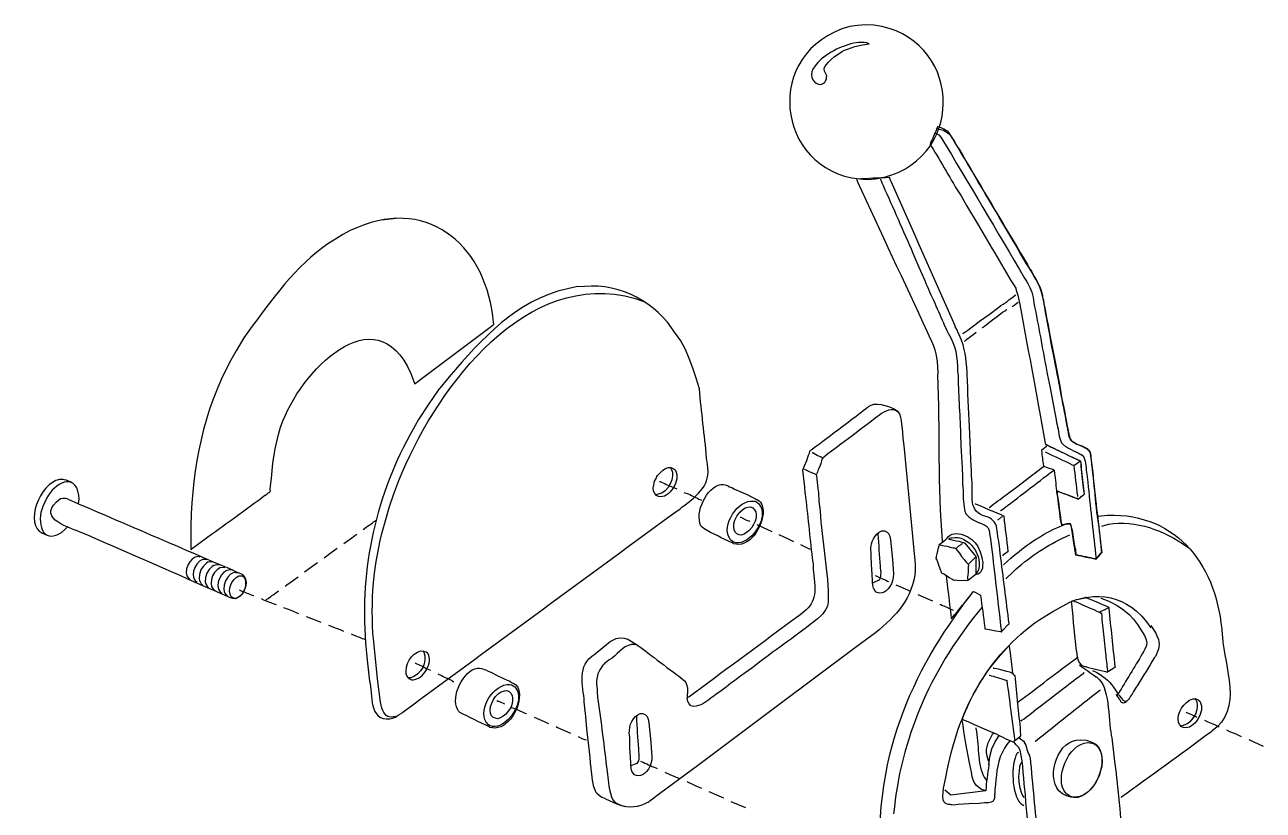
# Model space of a CAD drawing. Extents: x 0 to 563, y 0 to 205.
# Drawn here: x 392.97 to 405.19, y 29.46 to 37.21 of the extents above; entities that cross this region are included whole.
import ezdxf

# ---------------------------------------------------------------- set-up
doc = ezdxf.new("R2010")
doc.units = 0
doc.header["$LTSCALE"] = 0.3
doc.header["$MEASUREMENT"] = 0
doc.layers.add('1', color=1, linetype='CONTINUOUS')
picture_1 = doc.add_image_def('image2.png', size_in_pixel=(10, 1))

msp = doc.modelspace()

# ---------------------------------------------------------------- linework, layer by layer
at = {"layer": '1', "color": 41, "lineweight": 25}
for points in [[(401.348, 37.203), (401.265, 37.208), (401.188, 37.202), (401.111, 37.19), (401.032, 37.166)], [(401.087, 36.966), (401.162, 36.993), (401.235, 37.009), (401.301, 37.02), (401.279, 37.028), (401.254, 37.032), (401.197, 37.033)], [(400.797, 36.837), (400.769, 36.801), (400.747, 36.77), (400.736, 36.744), (400.733, 36.715), (400.736, 36.687), (400.746, 36.663), (400.762, 36.644), (400.778, 36.632), (400.801, 36.62), (400.822, 36.619), (400.843, 36.625), (400.862, 36.638), (400.869, 36.646), (400.872, 36.65), (400.871, 36.653), (400.88, 36.672), (400.882, 36.686), (400.883, 36.704), (400.878, 36.718), (400.86, 36.751), (400.858, 36.769), (400.863, 36.787)], [(402.04, 36.178), (402.014, 36.189), (401.991, 36.197), (401.98, 36.199), (401.977, 36.199), (401.974, 36.192), (401.968, 36.18), (401.963, 36.165), (401.943, 36.124), (401.927, 36.079), (401.918, 36.061), (401.909, 36.045), (401.907, 36.034), (401.904, 36.031), (401.904, 36.027), (401.908, 36.024), (401.913, 36.01)], [(401.968, 36.18), (402.005, 36.174), (402.037, 36.167), (402.064, 36.152), (402.088, 36.13)], [(401.287, 35.681), (401.364, 35.687), (401.441, 35.699)], [(402.209, 35.518), (402.263, 35.425), (402.378, 35.232)], [(396.25, 35.208), (396.179, 35.178), (396.106, 35.137), (396.033, 35.093)], [(398.491, 34.626), (398.41, 34.62), (398.323, 34.603)], [(398.889, 34.534), (398.981, 34.509), (399.077, 34.478)], [(402.743, 34.539), (402.746, 34.539), (402.749, 34.543)], [(403.007, 34.563), (403.014, 34.535), (403.018, 34.496), (403.022, 34.493), (403.027, 34.451), (403.033, 34.427), (403.042, 34.378), (403.053, 34.316), (403.069, 34.243), (403.082, 34.162), (403.099, 34.079), (403.134, 33.898), (403.17, 33.71), (403.188, 33.62), (403.202, 33.533)], [(402.229, 34.159), (402.232, 34.163), (402.248, 34.175), (402.275, 34.193), (402.307, 34.218), (402.347, 34.247), (402.392, 34.281), (402.488, 34.349), (402.582, 34.421)], [(402.418, 34.217), (402.421, 34.22), (402.441, 34.233), (402.457, 34.246), (402.493, 34.275), (402.584, 34.343), (402.62, 34.372), (402.637, 34.381), (402.65, 34.389), (402.656, 34.397), (402.66, 34.398)], [(402.713, 34.425), (402.717, 34.426), (402.723, 34.434), (402.743, 34.446), (402.762, 34.463), (402.772, 34.468), (402.772, 34.471)], [(395.212, 34.233), (395.129, 34.117), (395.055, 33.991)], [(396.808, 33.687), (396.814, 33.67), (396.815, 33.663), (396.821, 33.667), (396.863, 33.7), (397.207, 33.957), (397.547, 34.214), (397.589, 34.247), (397.596, 34.252), (397.594, 34.269)], [(402.046, 34.237), (402.054, 34.227), (402.055, 34.22), (402.069, 34.19), (402.083, 34.163)], [(399.626, 33.614), (399.595, 33.72), (399.563, 33.82), (399.527, 33.915), (399.488, 34.003), (399.443, 34.087), (399.391, 34.162)], [(402.245, 34.086), (402.251, 34.09), (402.264, 34.103), (402.342, 34.162), (402.356, 34.17), (402.359, 34.174)], [(401.979, 33.771), (401.98, 33.764), (401.978, 33.753)], [(402.269, 33.755), (402.271, 33.769), (402.27, 33.773)], [(401.594, 33.381), (401.563, 33.402), (401.545, 33.407)], [(395.231, 32.486), (395.28, 32.52), (395.322, 32.554), (395.355, 32.575), (395.368, 32.587), (395.378, 32.592), (395.385, 32.596), (395.388, 32.6), (395.388, 32.604), (395.391, 32.608), (395.39, 32.618), (395.392, 32.658), (395.401, 32.733), (395.416, 32.881), (395.438, 33.022), (395.472, 33.165), (395.492, 33.235), (395.519, 33.305)], [(401.363, 33.325), (401.327, 33.296), (401.284, 33.263), (401.235, 33.229), (401.131, 33.149), (401.023, 33.069), (400.977, 33.032), (400.931, 32.998), (400.895, 32.972), (400.869, 32.951), (400.856, 32.943), (400.85, 32.935), (400.847, 32.931), (400.843, 32.931), (400.84, 32.923), (400.832, 32.904), (400.824, 32.879), (400.814, 32.849), (400.799, 32.819), (400.792, 32.793), (400.783, 32.774), (400.78, 32.77), (400.782, 32.756)], [(402.315, 32.722), (402.314, 32.761), (402.312, 32.807), (402.307, 32.906), (402.302, 33.012), (402.293, 33.242)], [(403.272, 33.171), (403.273, 33.164), (403.279, 33.147), (403.285, 33.123), (403.297, 33.107), (403.31, 33.094), (403.325, 33.085), (403.333, 33.079), (403.337, 33.076), (403.344, 33.073), (403.351, 33.07), (403.378, 33.059), (403.408, 33.045), (403.43, 33.033), (403.438, 33.031), (403.441, 33.031)], [(403.007, 33.005), (403.006, 33.012), (403.019, 33.021), (403.052, 33.05), (403.058, 33.057), (403.061, 33.058), (403.076, 33.052), (403.091, 33.043), (403.129, 33.027), (403.178, 33.004)], [(403.191, 33.108), (403.201, 33.081), (403.213, 33.068)], [(403.49, 32.951), (403.487, 32.976), (403.481, 32.993), (403.472, 33.01), (403.457, 33.022), (403.445, 33.028), (403.442, 33.027), (403.438, 33.031), (403.404, 33.048), (403.374, 33.059), (403.355, 33.067), (403.348, 33.073), (403.344, 33.073), (403.325, 33.085)], [(399.701, 32.911), (399.698, 32.932)], [(400.843, 32.931), (400.839, 32.934), (400.828, 32.94), (400.79, 32.957), (400.756, 32.977), (400.745, 32.983), (400.741, 32.983)], [(403.044, 32.992), (403.048, 32.989)], [(403.323, 32.857), (403.326, 32.861), (403.333, 32.865), (403.356, 32.882), (403.379, 32.896), (403.386, 32.9), (403.389, 32.904)], [(403.378, 32.906), (403.385, 32.904), (403.389, 32.9), (403.392, 32.876)], [(403.384, 32.971), (403.388, 32.971), (403.404, 32.959), (403.42, 32.94)], [(399.204, 32.562), (399.188, 32.581), (399.174, 32.605), (399.171, 32.633), (399.175, 32.665), (399.184, 32.702), (399.202, 32.736), (399.207, 32.751), (399.213, 32.758), (399.239, 32.786), (399.264, 32.811), (399.291, 32.828), (399.318, 32.838), (399.346, 32.838), (399.369, 32.83), (399.388, 32.814), (399.398, 32.791)], [(399.339, 32.837), (399.348, 32.824)], [(400.78, 32.767), (400.777, 32.77), (400.762, 32.775), (400.721, 32.792), (400.679, 32.812), (400.668, 32.818), (400.664, 32.821)], [(403.022, 32.847), (403.025, 32.847), (403.029, 32.851), (403.032, 32.848), (403.043, 32.846), (403.077, 32.832), (403.114, 32.822), (403.125, 32.816), (403.129, 32.813), (403.133, 32.778)], [(403.029, 32.851), (403.028, 32.855)], [(403.308, 32.866), (403.323, 32.861), (403.323, 32.857)], [(393.369, 32.713), (393.347, 32.721)], [(393.433, 32.689), (393.369, 32.717)], [(399.234, 32.7), (399.238, 32.701)], [(399.365, 32.645), (399.403, 32.628)], [(399.839, 32.671), (399.86, 32.67), (399.882, 32.666), (399.904, 32.661), (399.908, 32.658), (399.923, 32.649), (399.945, 32.641), (399.972, 32.626), (400.036, 32.598), (400.103, 32.567), (400.133, 32.553), (400.16, 32.538), (400.179, 32.53), (400.19, 32.524), (400.194, 32.524), (400.201, 32.518), (400.217, 32.509), (400.229, 32.496), (400.241, 32.48), (400.247, 32.463)], [(402.656, 32.57), (402.757, 32.645), (402.855, 32.721)], [(393.184, 32.539), (393.164, 32.497), (393.144, 32.452)], [(393.496, 32.483), (393.502, 32.526), (393.501, 32.565)], [(399.221, 32.574), (399.197, 32.568)], [(399.474, 32.593), (399.515, 32.577)], [(400.796, 32.63), (400.801, 32.591), (400.807, 32.507), (400.819, 32.409)], [(403.416, 32.637), (403.424, 32.574), (403.42, 32.57), (403.404, 32.557), (403.388, 32.545), (403.375, 32.533), (403.372, 32.529), (403.369, 32.525), (403.365, 32.528), (403.361, 32.531), (403.339, 32.535), (403.309, 32.546), (403.242, 32.574), (403.209, 32.584), (403.183, 32.595), (403.161, 32.6), (403.157, 32.603), (403.154, 32.603)], [(403.161, 32.604), (403.154, 32.603), (403.154, 32.596)], [(403.154, 32.599), (403.154, 32.603)], [(403.158, 32.593), (403.159, 32.582)], [(403.358, 32.559), (403.359, 32.552)], [(399.639, 32.52), (399.647, 32.517)], [(400.16, 32.506), (400.178, 32.505), (400.193, 32.496), (400.209, 32.483), (400.221, 32.471), (400.239, 32.437), (400.247, 32.399), (400.246, 32.353), (400.234, 32.301), (400.211, 32.252), (400.178, 32.202), (400.143, 32.163)], [(402.24, 32.446), (402.248, 32.408), (402.258, 32.381)], [(402.35, 32.481), (402.353, 32.481), (402.376, 32.469), (402.395, 32.464), (402.439, 32.445), (402.488, 32.422), (402.541, 32.4), (402.586, 32.38), (402.604, 32.375), (402.616, 32.366), (402.627, 32.363), (402.63, 32.364), (402.631, 32.357)], [(402.486, 32.443), (402.489, 32.443), (402.492, 32.447)], [(394.61, 32.382), (394.606, 32.267), (394.605, 32.15), (394.605, 32.029), (394.608, 32.029), (394.612, 32.033), (394.621, 32.042)], [(396.435, 32.317), (396.438, 32.321)], [(400.029, 32.352), (400.033, 32.349), (400.036, 32.349), (400.093, 32.32), (400.123, 32.31)], [(402.412, 32.285), (402.416, 32.282), (402.442, 32.271), (402.461, 32.259), (402.473, 32.246), (402.482, 32.233), (402.488, 32.216), (402.493, 32.167), (402.5, 32.135), (402.51, 32.051)], [(402.538, 32.303), (402.51, 32.329), (402.491, 32.341), (402.468, 32.352)], [(402.617, 32.352), (402.614, 32.351), (402.607, 32.347), (402.575, 32.322), (402.568, 32.318)], [(403.156, 32.244), (403.231, 32.277)], [(403.344, 31.974), (403.32, 32.117), (403.309, 32.187), (403.301, 32.25), (403.296, 32.267), (403.291, 32.281), (403.279, 32.287), (403.251, 32.283), (403.231, 32.277), (403.206, 32.271), (403.203, 32.267), (403.203, 32.271)], [(403.203, 32.271), (403.203, 32.267), (403.21, 32.271), (403.241, 32.279), (403.251, 32.283)], [(403.559, 32.358), (403.654, 32.369)], [(403.599, 32.26), (403.664, 32.278)], [(393.112, 32.207), (393.135, 32.192)], [(393.191, 32.166), (393.128, 32.194)], [(393.33, 32.197), (393.362, 32.225), (393.391, 32.257)], [(396.116, 32.088), (396.182, 32.135), (396.224, 32.168), (396.244, 32.181)], [(396.306, 32.227), (396.336, 32.249)], [(399.669, 32.235), (399.653, 32.248), (399.641, 32.264)], [(400.194, 32.275), (400.251, 32.25), (400.341, 32.207)], [(400.412, 32.176), (400.502, 32.134), (400.555, 32.108)], [(401.479, 32.201), (401.495, 32.185), (401.506, 32.158), (401.513, 32.123), (401.532, 31.93), (401.54, 31.831)], [(403.298, 32.25), (403.304, 32.229), (403.305, 32.219)], [(403.32, 32.124), (403.33, 32.062), (403.338, 32.03), (403.344, 31.978), (403.348, 31.975), (403.355, 31.972), (403.373, 31.971), (403.395, 31.966), (403.446, 31.954), (403.497, 31.946), (403.515, 31.941), (403.534, 31.936), (403.541, 31.933), (403.544, 31.934), (403.594, 31.996), (403.598, 31.997), (403.595, 32.021), (403.588, 32.106), (403.569, 32.274)], [(395.923, 31.948), (395.992, 31.999), (396.051, 32.041)], [(399.965, 32.103), (399.95, 32.112), (399.935, 32.124), (399.926, 32.137)], [(400.014, 32.08), (399.989, 32.081), (399.964, 32.085), (399.96, 32.088), (399.949, 32.094)], [(400.626, 32.077), (400.656, 32.063), (400.702, 32.039), (400.713, 32.037), (400.721, 32.031)], [(401.319, 32.023), (401.32, 32.044), (401.326, 32.084)], [(402.374, 32.06), (402.398, 32.006), (402.415, 31.951), (402.425, 31.896), (402.421, 31.87), (402.42, 31.845), (402.404, 31.808), (402.391, 31.796), (402.378, 31.787), (402.36, 31.781), (402.353, 31.78), (402.347, 31.776), (402.33, 31.764), (402.295, 31.735), (402.282, 31.726), (402.278, 31.722), (402.268, 31.721), (402.246, 31.722), (402.182, 31.721), (402.154, 31.725), (402.14, 31.724), (402.136, 31.727), (402.128, 31.729), (402.12, 31.736), (402.094, 31.75), (402.04, 31.787), (402.021, 31.795), (402.017, 31.798), (402.016, 31.805), (402.012, 31.812), (402.002, 31.839), (401.991, 31.873), (401.98, 31.904), (401.97, 31.931), (401.965, 31.941), (401.964, 31.945), (401.967, 31.952), (401.966, 31.959), (401.974, 31.985), (401.988, 32.047), (401.993, 32.069), (401.996, 32.073), (401.995, 32.077), (402.031, 32.106), (402.05, 32.122), (402.057, 32.123), (402.057, 32.126), (402.064, 32.131), (402.07, 32.139)], [(401.995, 32.077), (402.003, 32.074), (402.017, 32.072), (402.043, 32.064), (402.072, 32.061), (402.101, 32.053), (402.127, 32.046), (402.145, 32.044), (402.152, 32.041), (402.157, 32.035), (402.173, 32.015), (402.193, 31.993), (402.215, 31.96), (402.24, 31.931), (402.261, 31.905), (402.277, 31.889), (402.281, 31.882), (402.282, 31.875), (402.28, 31.857), (402.279, 31.836), (402.279, 31.807), (402.275, 31.778), (402.274, 31.757), (402.273, 31.739), (402.274, 31.732)], [(402.023, 32.112), (402.025, 32.098)], [(402.119, 32.144), (402.085, 32.133), (402.092, 32.13), (402.107, 32.129), (402.132, 32.121), (402.162, 32.114), (402.191, 32.11), (402.216, 32.102), (402.235, 32.097), (402.238, 32.098), (402.246, 32.092), (402.259, 32.075), (402.279, 32.053), (402.321, 32.001), (402.341, 31.978), (402.354, 31.962), (402.357, 31.959), (402.359, 31.948), (402.357, 31.93), (402.357, 31.902), (402.357, 31.838), (402.357, 31.809), (402.356, 31.791), (402.357, 31.781), (402.375, 31.811)], [(402.157, 32.035), (402.16, 32.039), (402.166, 32.043), (402.189, 32.064), (402.212, 32.08), (402.221, 32.089), (402.225, 32.089)], [(404.437, 32.059), (404.467, 32.038)], [(394.699, 31.955), (394.681, 31.96)], [(394.766, 31.93), (394.751, 31.932)], [(400.741, 31.945), (400.748, 31.888), (400.75, 31.835), (400.761, 31.744)], [(402.357, 31.959), (402.354, 31.955), (402.345, 31.947), (402.319, 31.919), (402.294, 31.894), (402.284, 31.886), (402.281, 31.882)], [(402.672, 32.01), (402.672, 32.006), (402.665, 32.002), (402.649, 31.989), (402.623, 31.972), (402.623, 31.968)], [(402.63, 31.877), (402.701, 31.942)], [(403.348, 31.975), (403.344, 31.974), (403.348, 31.975)], [(394.826, 31.905), (394.79, 31.908), (394.773, 31.903), (394.756, 31.89), (394.728, 31.862), (394.703, 31.827), (394.69, 31.783), (394.688, 31.744), (394.69, 31.722), (394.709, 31.689), (394.724, 31.677)], [(394.886, 31.873), (394.868, 31.878), (394.85, 31.876), (394.833, 31.871), (394.816, 31.862), (394.788, 31.833), (394.764, 31.795), (394.751, 31.754), (394.749, 31.711), (394.751, 31.694), (394.769, 31.66), (394.784, 31.648)], [(394.942, 31.848), (394.924, 31.853)], [(395.069, 31.799), (395.051, 31.8), (395.033, 31.802), (395.016, 31.796), (394.999, 31.787), (394.971, 31.755), (394.947, 31.72), (394.934, 31.676), (394.932, 31.637), (394.934, 31.616), (394.943, 31.599), (394.952, 31.586), (394.967, 31.573)], [(395.013, 31.824), (394.994, 31.829)], [(395.729, 31.808), (395.788, 31.851), (395.857, 31.901)], [(401.334, 31.711), (401.334, 31.736), (401.331, 31.768), (401.329, 31.846)], [(394.585, 31.742), (394.597, 31.729)], [(394.652, 31.718), (394.668, 31.706)], [(395.08, 31.768), (395.097, 31.77), (395.115, 31.768), (395.131, 31.756), (395.14, 31.739)], [(395.113, 31.786), (395.133, 31.767), (395.143, 31.747)], [(395.536, 31.668), (395.552, 31.681), (395.598, 31.711), (395.664, 31.761)], [(401.362, 31.772), (401.37, 31.769)], [(401.482, 31.718), (401.494, 31.712)], [(401.565, 31.681), (401.606, 31.665), (401.711, 31.617)], [(402.063, 31.771), (402.08, 31.624)], [(394.829, 31.635), (394.844, 31.623)], [(394.895, 31.611), (394.911, 31.599)], [(395.038, 31.546), (395.02, 31.551), (395.004, 31.563)], [(395.301, 31.545), (395.324, 31.533), (395.373, 31.514), (395.447, 31.487)], [(395.444, 31.601), (395.47, 31.621)], [(401.782, 31.586), (401.887, 31.538), (401.928, 31.521)], [(402.091, 31.284), (402.167, 31.393), (402.247, 31.505), (402.334, 31.615)], [(402.327, 31.607), (402.334, 31.615), (402.338, 31.612), (402.348, 31.609), (402.372, 31.594), (402.394, 31.583), (402.402, 31.58), (402.402, 31.576)], [(403.419, 31.549), (403.467, 31.558), (403.516, 31.564)], [(403.451, 31.549), (403.443, 31.552), (403.443, 31.556), (403.436, 31.555)], [(403.589, 31.548), (403.634, 31.532), (403.675, 31.515), (403.751, 31.478), (403.812, 31.435), (403.868, 31.388), (403.912, 31.34), (403.95, 31.288), (404.02, 31.182), (404.034, 31.148), (404.042, 31.113), (404.039, 31.081), (404.025, 31.044), (404.022, 31.04), (404.013, 31.025)], [(395.342, 31.528), (395.346, 31.529)], [(395.521, 31.457), (395.592, 31.429), (395.67, 31.399)], [(400.898, 31.511), (400.892, 31.471), (400.872, 31.433), (400.845, 31.395), (400.826, 31.375)], [(402, 31.487), (402.011, 31.485)], [(402.124, 31.434), (402.131, 31.431)], [(402.419, 31.461), (402.394, 31.433), (402.369, 31.402)], [(402.988, 31.339), (403.114, 31.418), (403.248, 31.49), (403.285, 31.509)], [(403.322, 31.524), (403.322, 31.52), (403.326, 31.517), (403.345, 31.512), (403.375, 31.498), (403.408, 31.484), (403.484, 31.45), (403.521, 31.437), (403.551, 31.422), (403.577, 31.411), (403.592, 31.402), (403.596, 31.403), (403.6, 31.364), (403.6, 31.339), (403.62, 31.164), (403.635, 31.005)], [(403.577, 31.415), (403.58, 31.415), (403.59, 31.42), (403.624, 31.434), (403.654, 31.449), (403.668, 31.454), (403.671, 31.458)], [(403.938, 31.425), (403.994, 31.371), (404.04, 31.316), (404.082, 31.257)], [(395.745, 31.369), (395.823, 31.339), (395.89, 31.311)], [(402.112, 31.351), (402.113, 31.344), (402.119, 31.351)], [(395.965, 31.284), (396.039, 31.254), (396.088, 31.235), (396.114, 31.224)], [(396.188, 31.197), (396.214, 31.185)], [(401.364, 31.206), (401.168, 31.063), (400.396, 30.485), (399.621, 29.904), (399.231, 29.617), (399.136, 29.546), (399.13, 29.541), (399.127, 29.537), (399.123, 29.537), (399.12, 29.533), (399.113, 29.532)], [(402.603, 31.258), (402.608, 31.216)], [(404.083, 31.278), (404.131, 31.205), (404.146, 31.168)], [(404.788, 31.183), (404.789, 31.168)], [(396.326, 31.142), (396.33, 31.142)], [(398.561, 30.972), (398.597, 30.998), (398.73, 31.109), (398.746, 31.122), (398.76, 31.127)], [(399.022, 31.079), (399.003, 31.088), (398.981, 31.092), (398.956, 31.093)], [(402.577, 30.96), (402.627, 31.019), (402.681, 31.079), (402.685, 31.072), (402.693, 31.006), (402.712, 30.869), (402.719, 30.81), (402.724, 30.8), (402.739, 30.787), (402.744, 30.752)], [(396.876, 31.028), (396.901, 31.027), (396.927, 31.02)], [(396.897, 31.03), (396.906, 31.017)], [(399.06, 31.052), (399.1, 31.021), (399.15, 30.984)], [(403.349, 30.958), (403.356, 30.962), (403.355, 30.966)], [(404.129, 30.974), (404.117, 30.959)], [(396.819, 30.911), (396.823, 30.908)], [(396.94, 30.851), (396.973, 30.837)], [(397.437, 30.859), (397.455, 30.857), (397.476, 30.856), (397.498, 30.848), (397.502, 30.845), (397.517, 30.84), (397.54, 30.828), (397.566, 30.817), (397.63, 30.785), (397.698, 30.754), (397.728, 30.74), (397.754, 30.729), (397.773, 30.717), (397.785, 30.711), (397.788, 30.711), (397.795, 30.708), (397.811, 30.696), (397.835, 30.67), (397.841, 30.65)], [(402.719, 30.81), (402.712, 30.809), (402.69, 30.817), (402.66, 30.824), (402.624, 30.834), (402.591, 30.845), (402.558, 30.851), (402.536, 30.856), (402.532, 30.859), (402.528, 30.859)], [(403.378, 30.89), (403.382, 30.887)], [(403.506, 30.834), (403.551, 30.814)], [(403.655, 30.834), (403.653, 30.823), (403.653, 30.819)], [(396.779, 30.764), (396.751, 30.761)], [(397.045, 30.802), (397.079, 30.785)], [(397.196, 30.727), (397.203, 30.728)], [(397.754, 30.697), (397.773, 30.692), (397.788, 30.683), (397.803, 30.674), (397.815, 30.661), (397.833, 30.628), (397.842, 30.586), (397.84, 30.539), (397.828, 30.488), (397.806, 30.439), (397.772, 30.389), (397.738, 30.35)], [(399.4, 30.796), (399.419, 30.781)], [(402.487, 30.79), (402.49, 30.79)], [(402.649, 30.741), (402.66, 30.739), (402.661, 30.732)], [(403.541, 30.774), (403.545, 30.774), (403.545, 30.771), (403.549, 30.768), (403.573, 30.746)], [(403.956, 30.694), (403.931, 30.66), (403.913, 30.629), (403.899, 30.602), (403.883, 30.583)], [(397.701, 30.633), (397.726, 30.636), (397.748, 30.628), (397.764, 30.612), (397.777, 30.589), (397.781, 30.561), (397.78, 30.533), (397.774, 30.496), (397.76, 30.463), (397.739, 30.432), (397.714, 30.404), (397.688, 30.383), (397.661, 30.369), (397.637, 30.359), (397.612, 30.363), (397.589, 30.372), (397.573, 30.387), (397.563, 30.411)], [(403.734, 30.64), (403.76, 30.6)], [(403.834, 30.52), (403.824, 30.515), (403.81, 30.514), (403.802, 30.516), (403.791, 30.522), (403.782, 30.535), (403.782, 30.539), (403.777, 30.546), (403.764, 30.569), (403.748, 30.588), (403.743, 30.595), (403.743, 30.598), (403.746, 30.599), (403.757, 30.597), (403.765, 30.594), (403.769, 30.591), (403.773, 30.584), (403.789, 30.565), (403.802, 30.548), (403.806, 30.542), (403.825, 30.533), (403.843, 30.535)], [(403.775, 30.627), (403.766, 30.612), (403.763, 30.608)], [(397.263, 30.422), (397.248, 30.435), (397.239, 30.452)], [(397.627, 30.539), (397.635, 30.533), (397.646, 30.531), (397.702, 30.506)], [(397.773, 30.471), (397.829, 30.449), (397.904, 30.415), (397.919, 30.41)], [(398.516, 30.259), (398.506, 30.382), (398.492, 30.495)], [(399.568, 30.481), (399.542, 30.486), (399.526, 30.505), (399.513, 30.528), (399.505, 30.563)], [(402.767, 30.517), (402.767, 30.52), (402.774, 30.525)], [(404.519, 30.557), (404.528, 30.544), (404.537, 30.527), (404.541, 30.489), (404.536, 30.446), (404.523, 30.405), (404.499, 30.363), (404.468, 30.327), (404.448, 30.311), (404.401, 30.291), (404.377, 30.285)], [(404.498, 30.555), (404.527, 30.555), (404.549, 30.547), (404.568, 30.531), (404.578, 30.507)], [(397.56, 30.29), (397.545, 30.299), (397.52, 30.324)], [(397.994, 30.376), (398.065, 30.345), (398.137, 30.311)], [(399.094, 30.398), (399.11, 30.382), (399.12, 30.355), (399.128, 30.32), (399.147, 30.127), (399.155, 30.028)], [(402.222, 30.35), (402.218, 30.353)], [(402.456, 29.68), (402.455, 29.659), (402.453, 29.648), (402.445, 29.651), (402.412, 29.661), (402.385, 29.679), (402.361, 29.701), (402.34, 29.731), (402.325, 29.765), (402.319, 29.785), (402.311, 29.831), (402.292, 29.924), (402.256, 30.116), (402.241, 30.214), (402.226, 30.315), (402.219, 30.342), (402.221, 30.353)], [(402.803, 30.336), (402.809, 30.344)], [(404.385, 30.279), (404.368, 30.298), (404.355, 30.321)], [(404.432, 30.423), (404.436, 30.42)], [(404.53, 30.377), (404.537, 30.375)], [(404.612, 30.344), (404.646, 30.327), (404.694, 30.308), (404.747, 30.285), (404.758, 30.279)], [(397.609, 30.267), (397.584, 30.268), (397.558, 30.272), (397.547, 30.281)], [(398.212, 30.281), (398.227, 30.272), (398.302, 30.238), (398.354, 30.215)], [(398.934, 30.219), (398.935, 30.24), (398.941, 30.28)], [(402.355, 30.27), (402.356, 30.263)], [(402.536, 30.216), (402.528, 30.219), (402.526, 30.211), (402.516, 30.203)], [(402.547, 30.21), (402.543, 30.213)], [(402.797, 30.2), (402.798, 30.19), (402.786, 30.177), (402.769, 30.165), (402.75, 30.148), (402.734, 30.136), (402.724, 30.128), (402.716, 30.13)], [(404.829, 30.249), (404.859, 30.234), (404.922, 30.21), (404.975, 30.184)], [(398.429, 30.182), (398.467, 30.165), (398.497, 30.154), (398.504, 30.151), (398.504, 30.148)], [(402.483, 29.904), (402.495, 29.987), (402.515, 30.061), (402.546, 30.132), (402.585, 30.193)], [(402.69, 30.141), (402.662, 30.106), (402.638, 30.068), (402.618, 30.03)], [(402.793, 30.05), (402.776, 30.077), (402.755, 30.103), (402.731, 30.132)], [(402.74, 30.144), (402.74, 30.14)], [(403.386, 30.151), (403.443, 30.148), (403.502, 30.129), (403.54, 30.109), (403.565, 30.08)], [(403.5, 30.119), (403.522, 30.11), (403.542, 30.099), (403.558, 30.083), (403.574, 30.063)], [(403.697, 30.17), (403.724, 29.938)], [(405.05, 30.154), (405.057, 30.151), (405.193, 30.088)], [(398.948, 29.908), (398.949, 29.933), (398.945, 29.964), (398.944, 30.039)], [(401.407, 29.284), (401.422, 29.492), (401.448, 29.698), (401.484, 29.905), (401.508, 30.007)], [(402.474, 29.956), (402.479, 29.939), (402.484, 29.932)], [(402.775, 30.027), (402.762, 30.018)], [(399.044, 29.94), (399.052, 29.938)], [(399.198, 29.873), (399.209, 29.867)], [(399.284, 29.833), (399.333, 29.81), (399.412, 29.777), (399.427, 29.772)], [(402.815, 29.925), (402.808, 29.924), (402.798, 29.916), (402.793, 29.904), (402.788, 29.886), (402.782, 29.843), (402.778, 29.789), (402.781, 29.732), (402.791, 29.677), (402.807, 29.625), (402.817, 29.602), (402.83, 29.582)], [(398.572, 29.754), (398.565, 29.813)], [(399.502, 29.738), (399.592, 29.698), (399.648, 29.673)], [(402.037, 29.674), (402.048, 29.732), (402.062, 29.794)], [(402.437, 29.781), (402.462, 29.749)], [(398.839, 29.507), (398.805, 29.518), (398.768, 29.535), (398.734, 29.552), (398.708, 29.563), (398.685, 29.575), (398.663, 29.583), (398.636, 29.601), (398.612, 29.623)], [(399.719, 29.642), (399.794, 29.608), (399.865, 29.577)], [(402.544, 29.659), (402.543, 29.634), (402.541, 29.619), (402.542, 29.616), (402.54, 29.598), (402.539, 29.576), (402.534, 29.558), (402.525, 29.546), (402.508, 29.537), (402.481, 29.53), (402.463, 29.528), (402.442, 29.529), (402.389, 29.523), (402.286, 29.518), (402.18, 29.513), (402.131, 29.507), (402.12, 29.51), (402.113, 29.509), (402.102, 29.511), (402.081, 29.512), (402.066, 29.518), (402.054, 29.527), (402.043, 29.536), (402.033, 29.56), (402.029, 29.591), (402.032, 29.631), (402.037, 29.674)], [(402.453, 29.648), (402.109, 29.604), (402.05, 29.654)], [(403.251, 29.599), (403.21, 29.619), (403.175, 29.647)], [(403.253, 29.613), (403.237, 29.633), (403.224, 29.653)], [(398.816, 29.523), (398.835, 29.511), (398.861, 29.503), (398.89, 29.492)], [(399.937, 29.543), (400.008, 29.512), (400.083, 29.482)], [(402.802, 29.518), (402.829, 29.503)]]:
    msp.add_lwpolyline(points, dxfattribs=at)
for points in [[(401.945, 36.138), (401.967, 36.134), (401.989, 36.122), (402.01, 36.1, -0.00249), (402.837, 34.706), (402.855, 34.676), (402.868, 34.653), (402.877, 34.636)], [(402.834, 34.887), (402.79, 34.96), (402.745, 35.041), (402.692, 35.13, 0.000029), (402.143, 36.058), (402.129, 36.082), (402.117, 36.098)], [(402.191, 35.979), (402.226, 35.919), (402.267, 35.849, 0.000826), (402.829, 34.901), (402.864, 34.841), (402.878, 34.814), (402.891, 34.791), (402.904, 34.775)], [(402.191, 34.147), (402.162, 34.212), (402.153, 34.228), (402.152, 34.235, -0.001172), (401.52, 35.662), (401.511, 35.682), (401.506, 35.696), (401.505, 35.7), (401.502, 35.699, 0.009587), (401.184, 35.683), (401.177, 35.683), (401.181, 35.676), (401.186, 35.659, -0.000291), (401.875, 34.178), (401.879, 34.168), (401.884, 34.158), (401.89, 34.141)], [(401.414, 35.685), (401.415, 35.682), (401.42, 35.668), (401.429, 35.648), (401.44, 35.621, -0.002727), (401.734, 34.955), (401.793, 34.816), (401.851, 34.684)], [(402.749, 34.607), (402.75, 34.604), (402.755, 34.59), (402.771, 34.539, -0.001877), (403.041, 33.08), (403.043, 33.066), (403.046, 33.067), (403.054, 33.064, 0.008666), (403.344, 32.924), (403.37, 32.912), (403.381, 32.907), (403.389, 32.9), (403.394, 32.862), (403.394, 32.826), (403.424, 32.574), (403.417, 32.569), (403.379, 32.533), (403.372, 32.529), (403.369, 32.525), (403.361, 32.527)], [(402.932, 34.44), (402.933, 34.43), (402.939, 34.412, 0.000238), (403.061, 33.762), (403.088, 33.626), (403.113, 33.498), (403.134, 33.379), (403.144, 33.327), (403.153, 33.282)], [(403.27, 33.189), (403.265, 33.202), (403.263, 33.22, 0.000389), (403.135, 33.888), (403.1, 34.065), (403.087, 34.152), (403.07, 34.232), (403.055, 34.305), (403.043, 34.371)], [(402.176, 33.787), (402.178, 33.773, 0.002299), (402.205, 33.171), (402.208, 33.054), (402.214, 32.945), (402.219, 32.839), (402.223, 32.747), (402.224, 32.704), (402.225, 32.669)], [(397.155, 33.734), (397.049, 33.601), (396.949, 33.458), (396.855, 33.312), (396.767, 33.156, 0.151884), (396.338, 31.04), (396.346, 30.938), (396.371, 30.731)], [(400.67, 32.583), (400.667, 32.643), (400.647, 32.812), (400.663, 32.856), (400.686, 32.909), (400.705, 32.961), (400.713, 32.979), (400.718, 32.998), (400.721, 33.005), (400.741, 33.018), (400.76, 33.035), (400.783, 33.052), (400.812, 33.073), (400.845, 33.098, 0.001468), (401.244, 33.4), (401.266, 33.417), (401.283, 33.43), (401.292, 33.438), (401.296, 33.439), (401.323, 33.452), (401.35, 33.463), (401.386, 33.463), (401.421, 33.46)], [(401.631, 33.186), (401.635, 33.126), (401.643, 33.056, 0.000916), (401.75, 31.955), (401.754, 31.924), (401.755, 31.878), (401.758, 31.825)], [(402.6, 32.41), (402.603, 32.414, 0.00044), (403.122, 32.809), (403.129, 32.813)], [(403.45, 32.772), (403.46, 32.692, 0.00137), (403.538, 31.986), (403.544, 31.934)], [(403.498, 32.881), (403.509, 32.79, 0.002208), (403.589, 32.074), (403.598, 31.997), (403.594, 31.996), (403.56, 31.953), (403.547, 31.941), (403.544, 31.937), (403.544, 31.934), (403.537, 31.936), (403.544, 31.934)], [(396.628, 30.38), (396.586, 30.375), (396.565, 30.377), (396.55, 30.382), (396.535, 30.391), (396.523, 30.404), (396.51, 30.42), (396.5, 30.44), (396.491, 30.464), (396.484, 30.492), (396.477, 30.523), (396.45, 30.754), (396.41, 31.151), (396.404, 31.204, -0.089736), (396.53, 32.325), (396.568, 32.453), (396.61, 32.579), (396.659, 32.709)], [(393.319, 32.533), (393.344, 32.536), (393.372, 32.536), (393.399, 32.525), (393.406, 32.519), (393.417, 32.516, -0.000525), (394.825, 31.909), (394.9, 31.878), (394.964, 31.85), (395.016, 31.828)], [(396.57, 30.359), (396.598, 30.366), (396.625, 30.376), (396.652, 30.394), (396.682, 30.411), (396.688, 30.416), (396.698, 30.424), (396.711, 30.433, -0.000672), (399.436, 32.432), (399.456, 32.449), (399.472, 32.461), (399.485, 32.47)], [(395.089, 31.566), (395.066, 31.553), (395.046, 31.543), (395.021, 31.544), (394.998, 31.552, 0.001673), (393.668, 32.133), (393.589, 32.17), (393.515, 32.201)], [(401.388, 32.191), (401.389, 32.18, 0.009588), (401.412, 31.866), (401.41, 31.848), (401.416, 31.803), (401.415, 31.781), (401.413, 31.763), (401.411, 31.749), (401.405, 31.737), (401.393, 31.722), (401.369, 31.712), (401.335, 31.697)], [(402.653, 31.741), (402.723, 31.809, -0.077819), (403.211, 32.14), (403.285, 32.174)], [(402.443, 31.258), (402.444, 31.247), (402.448, 31.247), (402.466, 31.242), (402.491, 31.238), (402.553, 31.228), (402.578, 31.224), (402.6, 31.219), (402.604, 31.216), (402.608, 31.216), (402.62, 31.232), (402.633, 31.244), (402.661, 31.276), (402.674, 31.288), (402.684, 31.296), (402.679, 31.338, -0.000569), (402.591, 32.032), (402.581, 32.113)], [(395.085, 31.63), (395.089, 31.627, -0.002703), (395.201, 31.583), (395.227, 31.575)], [(403.305, 31.518), (403.298, 31.517), (403.301, 31.493, 0.007902), (403.351, 30.997), (403.352, 30.99), (403.361, 30.945), (403.375, 30.915), (403.396, 30.892), (403.419, 30.877), (403.422, 30.878), (403.43, 30.875), (403.441, 30.873), (403.455, 30.867), (403.536, 30.848), (403.58, 30.839), (403.635, 30.824), (403.646, 30.822), (403.653, 30.819), (403.656, 30.823), (403.666, 30.828), (403.719, 30.862), (403.729, 30.867), (403.733, 30.868), (403.732, 30.875, -0.0045), (403.672, 31.451), (403.671, 31.458), (403.668, 31.457)], [(399.494, 30.715), (399.5, 30.697), (399.508, 30.663), (399.509, 30.62), (399.505, 30.591), (399.505, 30.563), (399.511, 30.571), (399.521, 30.576, 0.002169), (400.526, 31.319), (400.562, 31.344), (400.576, 31.353)], [(398.736, 30.939), (398.713, 30.919), (398.693, 30.906), (398.687, 30.898), (398.684, 30.897), (398.681, 30.893), (398.674, 30.886), (398.644, 30.843), (398.624, 30.802), (398.615, 30.754), (398.611, 30.725), (398.612, 30.693), (398.616, 30.658), (398.616, 30.623), (398.622, 30.57, -0.004728), (398.715, 29.838), (398.725, 29.754)], [(400.237, 30.929), (400.143, 30.858), (400.047, 30.79), (399.962, 30.727, -0.015287), (399.769, 30.583), (399.753, 30.571), (399.74, 30.562)], [(402.998, 30.487), (403.227, 30.663, -0.004627), (403.42, 30.81), (403.423, 30.814), (403.426, 30.814)], [(402.94, 30.139), (402.943, 30.139, 0.000215), (403.578, 30.64), (403.585, 30.644)], [(399.003, 30.387), (399.004, 30.377, 0.009454), (399.026, 30.063), (399.025, 30.045), (399.03, 29.999), (399.029, 29.978), (399.028, 29.96), (399.026, 29.945), (399.02, 29.934), (399.008, 29.918), (398.984, 29.908), (398.95, 29.894)], [(404.685, 30.235), (404.675, 30.227), (404.668, 30.223), (404.669, 30.219), (404.665, 30.219, -0.001233), (403.794, 29.584), (403.79, 29.58)], [(402.779, 30.173), (402.783, 30.17), (402.798, 30.161), (402.833, 30.133), (402.834, 30.126), (402.839, 30.113), (402.848, 30.099), (402.86, 30.055), (402.876, 30.014), (402.885, 29.997), (402.886, 29.987), (402.89, 29.98), (402.891, 29.973, 0.000558), (402.965, 29.185), (402.993, 28.947), (403.029, 28.759)], [(402.925, 28.832), (402.917, 28.867), (402.911, 28.891), (402.909, 28.908, -0.0035), (402.865, 29.373), (402.85, 29.531), (402.845, 29.608)]]:
    msp.add_lwpolyline(points, format="xyb", dxfattribs=at)
msp.add_lwpolyline([(400.154, 32.441), (400.17, 32.422), (400.183, 32.402), (400.186, 32.374), (400.186, 32.342), (400.176, 32.309), (400.162, 32.275), (400.144, 32.245), (400.119, 32.217), (400.093, 32.196), (400.067, 32.179), (400.043, 32.172), (400.018, 32.173), (399.995, 32.185), (399.979, 32.201), (399.969, 32.224), (399.966, 32.252), (399.966, 32.284), (399.976, 32.318), (399.993, 32.352), (399.996, 32.359), (400.027, 32.398), (400.053, 32.422), (400.079, 32.44), (400.103, 32.446), (400.131, 32.449)], close=True, dxfattribs=at)
msp.add_ellipse((396.845, 30.886), major_axis=(0.082, 0.134), ratio=0.615682, start_param=2.62517, end_param=6.291512, dxfattribs=at)
for points in [[(401.441, 35.699), (402.286, 35.917), (402.203, 37.098), (401.348, 37.203)], [(401.032, 37.166), (400.223, 36.865), (400.414, 35.701), (401.287, 35.681)], [(401.197, 37.033), (401.07, 37.023), (400.882, 36.928), (400.797, 36.837)], [(400.863, 36.787), (400.891, 36.852), (401.022, 36.948), (401.087, 36.966)], [(402.117, 36.098), (402.094, 36.145), (402.092, 36.149), (402.04, 36.178)], [(402.088, 36.13), (402.134, 36.088), (402.155, 36.025), (402.191, 35.979)], [(401.913, 36.01), (402.019, 35.851), (402.104, 35.678), (402.209, 35.518)], [(397.594, 34.269), (397.532, 34.995), (396.982, 35.515), (396.25, 35.208)], [(402.378, 35.232), (402.504, 35.026), (402.624, 34.813), (402.749, 34.607)], [(396.033, 35.093), (395.687, 34.885), (395.448, 34.551), (395.212, 34.233)], [(403.043, 34.371), (403.01, 34.622), (402.962, 34.676), (402.834, 34.887)], [(396.659, 32.709), (397.002, 33.555), (397.821, 34.734), (398.889, 34.534)], [(402.904, 34.775), (402.941, 34.701), (402.986, 34.649), (403.007, 34.563)], [(398.323, 34.603), (397.802, 34.479), (397.495, 34.119), (397.155, 33.734)], [(399.391, 34.162), (399.192, 34.47), (398.86, 34.654), (398.491, 34.626)], [(401.851, 34.684), (401.913, 34.534), (401.986, 34.387), (402.046, 34.237)], [(402.877, 34.636), (402.912, 34.582), (402.926, 34.504), (402.932, 34.44)], [(395.519, 33.305), (395.728, 33.84), (396.489, 34.581), (396.808, 33.687)], [(402.582, 34.421), (402.64, 34.463), (402.687, 34.492), (402.743, 34.539)], [(401.89, 34.141), (401.969, 33.978), (401.972, 33.949), (401.979, 33.771)], [(402.083, 34.163), (402.158, 34.044), (402.175, 33.924), (402.176, 33.787)], [(402.27, 33.773), (402.257, 33.933), (402.256, 33.996), (402.191, 34.147)], [(395.055, 33.991), (394.759, 33.498), (394.638, 32.949), (394.61, 32.382)], [(401.978, 33.753), (401.999, 33.213), (401.978, 32.649), (402.023, 32.112)], [(402.293, 33.242), (402.28, 33.411), (402.28, 33.587), (402.269, 33.755)], [(399.698, 32.932), (399.678, 33.162), (399.646, 33.385), (399.626, 33.614)], [(403.202, 33.533), (403.229, 33.412), (403.247, 33.291), (403.272, 33.171)], [(401.545, 33.407), (401.473, 33.417), (401.417, 33.364), (401.363, 33.325)], [(401.421, 33.46), (401.643, 33.408), (401.608, 33.362), (401.631, 33.186)], [(403.153, 33.282), (403.168, 33.228), (403.173, 33.158), (403.191, 33.108)], [(403.325, 33.085), (403.284, 33.102), (403.272, 33.149), (403.27, 33.189)], [(403.213, 33.068), (403.249, 33.03), (403.341, 32.999), (403.384, 32.971)], [(403.441, 33.031), (403.51, 32.993), (403.48, 32.962), (403.498, 32.881)], [(399.485, 32.47), (399.652, 32.6), (399.745, 32.683), (399.701, 32.911)], [(403.028, 32.855), (403.016, 32.908), (403.014, 32.951), (403.007, 33.005)], [(403.048, 32.989), (403.134, 32.946), (403.222, 32.908), (403.308, 32.866)], [(403.178, 33.004), (403.242, 32.967), (403.313, 32.943), (403.378, 32.906)], [(403.42, 32.94), (403.445, 32.895), (403.441, 32.823), (403.45, 32.772)], [(403.569, 32.274), (403.533, 32.498), (403.524, 32.728), (403.49, 32.951)], [(393.501, 32.565), (393.461, 32.8), (393.26, 32.678), (393.184, 32.539)], [(399.398, 32.791), (399.438, 32.687), (399.3, 32.5), (399.204, 32.562)], [(399.348, 32.824), (399.392, 32.751), (399.321, 32.588), (399.221, 32.574)], [(402.855, 32.721), (402.913, 32.762), (402.964, 32.806), (403.022, 32.847)], [(403.133, 32.778), (403.142, 32.731), (403.144, 32.633), (403.158, 32.593)], [(403.323, 32.857), (403.335, 32.758), (403.346, 32.658), (403.358, 32.559)], [(403.392, 32.876), (403.392, 32.802), (403.41, 32.712), (403.416, 32.637)], [(393.347, 32.721), (393.149, 32.742), (392.967, 32.33), (393.112, 32.207)], [(399.238, 32.701), (399.277, 32.684), (399.322, 32.657), (399.365, 32.645)], [(399.641, 32.264), (399.579, 32.394), (399.696, 32.643), (399.839, 32.671)], [(400.782, 32.756), (400.787, 32.714), (400.792, 32.672), (400.796, 32.63)], [(402.225, 32.669), (402.234, 32.594), (402.226, 32.522), (402.24, 32.446)], [(402.468, 32.352), (402.258, 32.403), (402.341, 32.56), (402.315, 32.722)], [(393.515, 32.201), (393.364, 32.259), (393.072, 32.349), (393.319, 32.533)], [(399.515, 32.577), (399.563, 32.56), (399.592, 32.539), (399.639, 32.52)], [(399.926, 32.137), (399.838, 32.263), (400.01, 32.528), (400.16, 32.506)], [(400.67, 32.583), (400.697, 32.37), (400.714, 32.158), (400.741, 31.945)], [(402.492, 32.447), (402.546, 32.49), (402.602, 32.528), (402.656, 32.57)], [(403.203, 32.271), (403.181, 32.369), (403.175, 32.503), (403.154, 32.599)], [(403.154, 32.596), (403.176, 32.494), (403.183, 32.371), (403.203, 32.271)], [(403.361, 32.527), (403.289, 32.561), (403.224, 32.574), (403.161, 32.604)], [(393.144, 32.452), (393.084, 32.306), (393.13, 32.071), (393.33, 32.197)], [(394.621, 32.042), (394.823, 32.191), (395.03, 32.335), (395.231, 32.486)], [(400.247, 32.463), (400.29, 32.341), (400.166, 32.079), (400.014, 32.08)], [(400.819, 32.409), (400.833, 32.124), (400.903, 31.797), (400.898, 31.511)], [(396.336, 32.249), (396.364, 32.267), (396.405, 32.301), (396.435, 32.317)], [(402.258, 32.381), (402.294, 32.331), (402.356, 32.307), (402.412, 32.285)], [(402.581, 32.113), (402.561, 32.174), (402.578, 32.251), (402.538, 32.303)], [(402.631, 32.357), (402.645, 32.241), (402.658, 32.125), (402.672, 32.01)], [(403.251, 32.283), (403.282, 32.286), (403.29, 32.277), (403.298, 32.25)], [(403.654, 32.369), (404.364, 32.387), (404.742, 31.85), (404.788, 31.183)], [(403.664, 32.278), (403.928, 32.326), (404.227, 32.214), (404.437, 32.059)], [(399.949, 32.094), (399.856, 32.14), (399.757, 32.184), (399.669, 32.235)], [(400.143, 32.163), (400.099, 32.118), (400.03, 32.078), (399.965, 32.103)], [(401.326, 32.084), (401.337, 32.144), (401.409, 32.251), (401.479, 32.201)], [(402.07, 32.139), (402.148, 32.245), (402.322, 32.153), (402.374, 32.06)], [(402.119, 32.144), (402.282, 32.181), (402.441, 31.959), (402.375, 31.811)], [(402.701, 31.942), (402.848, 32.069), (402.98, 32.162), (403.156, 32.244)], [(403.305, 32.219), (403.309, 32.187), (403.318, 32.16), (403.32, 32.124)], [(402.51, 32.051), (402.541, 31.787), (402.572, 31.523), (402.603, 31.258)], [(394.681, 31.96), (394.594, 31.963), (394.519, 31.8), (394.585, 31.742)], [(394.751, 31.932), (394.667, 31.947), (394.587, 31.775), (394.652, 31.718)], [(401.329, 31.846), (401.321, 31.901), (401.325, 31.967), (401.319, 32.023)], [(403.537, 31.936), (403.474, 31.948), (403.411, 31.964), (403.348, 31.975)], [(403.348, 31.975), (403.411, 31.964), (403.474, 31.948), (403.537, 31.936)], [(394.924, 31.853), (394.84, 31.856), (394.766, 31.698), (394.829, 31.635)], [(394.994, 31.829), (394.906, 31.833), (394.834, 31.671), (394.895, 31.611)], [(395.016, 31.828), (395.049, 31.81), (395.078, 31.802), (395.113, 31.786)], [(401.54, 31.831), (401.573, 31.612), (401.337, 31.498), (401.334, 31.711)], [(401.758, 31.825), (401.733, 31.548), (401.568, 31.373), (401.364, 31.206)], [(395.004, 31.563), (394.963, 31.63), (395.01, 31.74), (395.08, 31.768)], [(395.14, 31.739), (395.169, 31.677), (395.115, 31.547), (395.038, 31.546)], [(395.143, 31.747), (395.168, 31.689), (395.134, 31.606), (395.089, 31.566)], [(400.761, 31.744), (400.782, 31.535), (400.748, 31.467), (400.576, 31.353)], [(401.37, 31.769), (401.406, 31.748), (401.446, 31.739), (401.482, 31.718)], [(395.346, 31.529), (395.377, 31.553), (395.412, 31.577), (395.444, 31.601)], [(402.08, 31.624), (402.091, 31.533), (402.101, 31.442), (402.112, 31.351)], [(402.119, 31.351), (402.187, 31.437), (402.26, 31.519), (402.327, 31.607)], [(402.402, 31.576), (402.415, 31.469), (402.432, 31.366), (402.443, 31.258)], [(403.285, 31.509), (403.32, 31.53), (403.379, 31.544), (403.419, 31.549)], [(403.436, 31.555), (403.395, 31.54), (403.345, 31.533), (403.305, 31.518)], [(403.668, 31.457), (403.597, 31.488), (403.522, 31.522), (403.451, 31.549)], [(403.516, 31.564), (403.673, 31.575), (403.817, 31.526), (403.938, 31.425)], [(402.011, 31.485), (402.049, 31.466), (402.086, 31.452), (402.124, 31.434)], [(400.826, 31.375), (400.644, 31.218), (400.426, 31.078), (400.237, 30.929)], [(402.369, 31.402), (401.905, 30.821), (401.614, 30.167), (401.544, 29.421)], [(402.062, 29.794), (402.174, 30.415), (402.455, 30.975), (402.988, 31.339)], [(396.214, 31.185), (396.252, 31.168), (396.289, 31.156), (396.326, 31.142)], [(398.76, 31.127), (398.881, 31.207), (398.962, 31.116), (399.06, 31.052)], [(401.508, 30.007), (401.614, 30.455), (401.832, 30.905), (402.091, 31.284)], [(398.956, 31.093), (398.866, 31.074), (398.814, 30.983), (398.736, 30.939)], [(404.146, 31.168), (404.183, 31.103), (404.16, 31.036), (404.129, 30.974)], [(404.789, 31.168), (404.808, 30.87), (405.001, 30.454), (404.685, 30.235)], [(396.733, 30.794), (396.716, 30.885), (396.782, 31.009), (396.876, 31.028)], [(396.906, 31.017), (396.942, 30.919), (396.882, 30.792), (396.779, 30.764)], [(398.492, 30.495), (398.488, 30.652), (398.412, 30.854), (398.561, 30.972)], [(399.15, 30.984), (399.229, 30.927), (399.319, 30.852), (399.4, 30.796)], [(402.221, 30.353), (402.307, 30.572), (402.422, 30.782), (402.577, 30.96)], [(402.774, 30.525), (402.967, 30.667), (403.155, 30.816), (403.349, 30.958)], [(403.635, 31.005), (403.642, 30.948), (403.648, 30.891), (403.655, 30.834)], [(404.013, 31.025), (403.937, 30.892), (403.853, 30.76), (403.775, 30.627)], [(404.117, 30.959), (404.066, 30.869), (404.006, 30.784), (403.956, 30.694)], [(396.823, 30.908), (396.865, 30.889), (396.899, 30.873), (396.94, 30.851)], [(397.239, 30.452), (397.169, 30.574), (397.295, 30.839), (397.437, 30.859)], [(403.382, 30.887), (403.431, 30.847), (403.489, 30.814), (403.541, 30.774)], [(403.551, 30.814), (403.637, 30.762), (403.682, 30.729), (403.734, 30.64)], [(396.371, 30.731), (396.401, 30.603), (396.362, 30.331), (396.57, 30.359)], [(397.079, 30.785), (397.129, 30.757), (397.144, 30.761), (397.196, 30.727)], [(397.52, 30.324), (397.439, 30.459), (397.599, 30.705), (397.754, 30.697)], [(399.419, 30.781), (399.445, 30.761), (399.476, 30.743), (399.494, 30.715)], [(402.49, 30.79), (402.533, 30.773), (402.604, 30.758), (402.649, 30.741)], [(402.661, 30.732), (402.69, 30.537), (402.71, 30.339), (402.74, 30.144)], [(402.744, 30.752), (402.756, 30.57), (402.784, 30.382), (402.797, 30.2)], [(403.573, 30.746), (403.68, 30.643), (403.665, 30.304), (403.697, 30.17)], [(397.563, 30.411), (397.543, 30.491), (397.617, 30.624), (397.701, 30.633)], [(397.841, 30.65), (397.881, 30.514), (397.764, 30.275), (397.609, 30.267)], [(403.883, 30.583), (403.869, 30.549), (403.859, 30.545), (403.834, 30.52)], [(398.941, 30.28), (398.951, 30.341), (399.024, 30.448), (399.094, 30.398)], [(399.74, 30.562), (399.685, 30.521), (399.641, 30.485), (399.568, 30.481)], [(402.809, 30.344), (402.87, 30.382), (402.938, 30.447), (402.998, 30.487)], [(404.355, 30.321), (404.338, 30.418), (404.405, 30.526), (404.498, 30.555)], [(404.578, 30.507), (404.615, 30.409), (404.489, 30.223), (404.385, 30.279)], [(397.547, 30.281), (397.457, 30.324), (397.347, 30.375), (397.263, 30.422)], [(397.738, 30.35), (397.693, 30.305), (397.624, 30.264), (397.56, 30.29)], [(402.543, 30.213), (402.437, 30.253), (402.329, 30.311), (402.222, 30.35)], [(404.436, 30.42), (404.471, 30.409), (404.496, 30.392), (404.53, 30.377)], [(398.565, 29.813), (398.546, 29.962), (398.537, 30.11), (398.516, 30.259)], [(398.944, 30.039), (398.933, 30.099), (398.944, 30.159), (398.934, 30.219)], [(402.356, 30.263), (402.391, 30.106), (402.362, 29.925), (402.437, 29.781)], [(402.516, 30.203), (402.467, 30.108), (402.439, 30.06), (402.474, 29.956)], [(402.716, 30.13), (402.656, 30.157), (402.596, 30.187), (402.536, 30.216)], [(403.175, 29.647), (403.045, 29.8), (403.171, 30.163), (403.386, 30.151)], [(403.224, 29.653), (403.137, 29.807), (403.296, 30.164), (403.5, 30.119)], [(403.565, 30.08), (403.68, 29.906), (403.497, 29.5), (403.251, 29.599)], [(399.155, 30.028), (399.188, 29.809), (398.952, 29.695), (398.948, 29.908)], [(402.618, 30.03), (402.554, 29.902), (402.562, 29.794), (402.544, 29.659)], [(402.762, 30.018), (402.701, 29.912), (402.704, 29.609), (402.802, 29.518)], [(402.845, 29.608), (402.825, 29.749), (402.826, 29.913), (402.793, 30.05)], [(403.574, 30.063), (403.686, 29.87), (403.442, 29.465), (403.253, 29.613)], [(399.052, 29.938), (399.1, 29.916), (399.148, 29.893), (399.198, 29.873)], [(402.484, 29.932), (402.481, 29.855), (402.461, 29.763), (402.456, 29.68)], [(403.724, 29.938), (403.796, 29.433), (403.81, 28.95), (403.835, 28.437)], [(398.612, 29.623), (398.592, 29.664), (398.574, 29.708), (398.572, 29.754)], [(398.725, 29.754), (398.737, 29.691), (398.742, 29.545), (398.816, 29.523)], [(399.113, 29.532), (399.031, 29.484), (398.928, 29.472), (398.839, 29.507)]]:
    msp.add_open_spline(points, degree=3, dxfattribs=at)

# ---------------------------------------------------------------- pictures from other files: only their frames are drawn
image = msp.add_image(picture_1, insert=(396.491, 35.278), size_in_units=(0.141, 0.00353), rotation=6.6514, dxfattribs=at)
image.dxf.flags = 15

doc.saveas('drawing.dxf')
